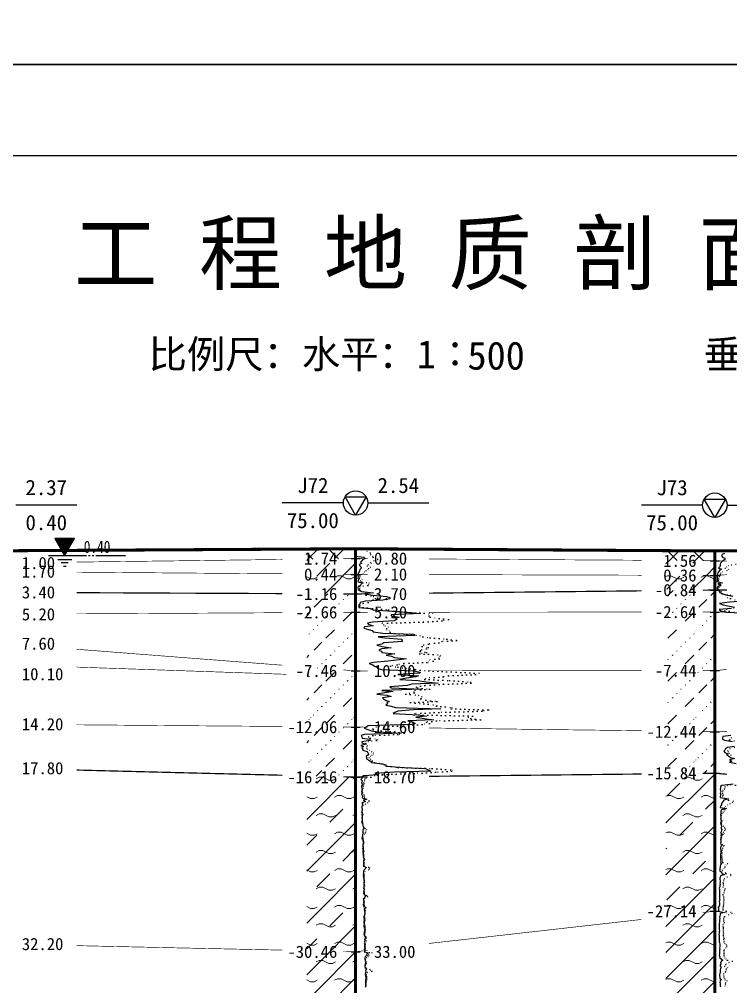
# Model space of a CAD drawing. Extents: x -37 to 3540, y -1485 to 297.
# Drawn here: x 2354.6 to 2471, y -448 to -289.6 of the extents above; entities that cross this region are included whole.
import ezdxf
from ezdxf.enums import TextEntityAlignment as Align

# ---------------------------------------------------------------- set-up
doc = ezdxf.new("R2010")
doc.units = 0
doc.linetypes.add('DOT', pattern=[6.35, 0, -6.35])
doc.layers.get('0').update_dxf_attribs({"linetype": 'CONTINUOUS'})
for name, color, linetype in [('CURVE', 200, 'CONTINUOUS'), ('FRAME', 7, 'CONTINUOUS'), ('HOLE', 41, 'CONTINUOUS'), ('STRATUM', 241, 'CONTINUOUS')]:
    doc.layers.add(name, color=color, linetype=linetype)
doc.layers.add('HATCH', color=7, linetype='CONTINUOUS', lineweight=13)
doc.styles.add('ST', font='')
doc.styles.get('ST').set_extended_font_data('SimSun')
pattern_1 = [(45, (2236.7483, -594), (-2.12132, 2.12132), [10, 0]), (135, (2236.7483, -594), (-2.12132, -2.12132), [10, 0])]
pattern_2 = [(45, (2236.7483, -594), (-4.24264, 4.24264), [10, 0]), (45, (2237.8093, -597.182), (-2.12132, 6.36396), [3, -3])]
pattern_3 = [(45, (2236.7483, -594), (-4.24264, 4.24264), [10, 0]), (45, (2237.8093, -597.182), (-2.12132, 6.36396), [3, -3]), (26.565, (2237.8225, -594.2536), (5.999823, 5.999812), [0.567, -12.849]), (0, (2237.2555, -594.2536), (0, 6), [0.567, -5.433]), (26.565, (2235.167, -594), (5.999823, 5.999812), [0.567, -12.849]), (0, (2235.674, -593.7464), (0, 6), [0.567, -5.433]), (153.435, (2237.2555, -594.2536), (-5.999818, -5e-06), [1.134, -12.2826]), (26.565, (2240.8225, -591.2536), (5.999823, 5.999812), [0.567, -12.849]), (0, (2240.2555, -591.2536), (0, 6), [0.567, -5.433]), (26.565, (2238.167, -591), (5.999823, 5.999812), [0.567, -12.849]), (0, (2238.674, -590.7464), (0, 6), [0.567, -5.433]), (153.435, (2240.2555, -591.2536), (-5.999818, -5e-06), [1.134, -12.2826])]
pattern_4 = [(45, (2236.7483, -594), (-7e-07, 6.99998), [1.97196, -7.92754]), (45, (2239.561, -591.171), (-7e-07, 6.99998), [1.99367, -7.90583]), (45, (2241.816, -588.918), (-7e-07, 6.99998), [1.81361, -8.08588]), (26.565, (2236.7483, -590.5), (7, 7), [0.0965, -15.55598]), (36.8699, (2237.4483, -589.8), (7, 7), [0.19775, -34.80225]), (315, (2240.2483, -587.024), (6.99998, 1e-06), [0.03305, -9.86644]), (26.565, (2240.2483, -594), (7, 7), [0.14475, -15.50773]), (26.565, (2240.9483, -593.3), (7, 7), [0.10528, -15.5472]), (90, (2241.298, -592.95), (-7, -5e-07), [0.02877, -6.97123]), (26.565, (2241.6483, -592.6), (7, 7), [0.091, -31.21394]), (36.8699, (2242.3483, -591.9), (7, 7), [0.11069, -34.88931]), (45, (2243.0483, -591.2), (-2e-07, 6.99998), [0.10911, -9.79038]), (315, (2243.6625, -590.452), (6.99998, 1e-06), [0.03305, -9.86644]), (36.8699, (2238.1483, -589.1), (7, 7), [0.10224, -34.89776]), (53.1301, (2238.8483, -588.4), (14, 21), [0.13438, -34.86562]), (53.1301, (2239.5483, -587.7), (14, 21), [0.12625, -34.87375])]
pattern_5 = [(45, (2236.7483, -594), (-2.12132, 2.12132), [10, 0]), (26.565, (2237.8225, -594.2536), (5.999823, 5.999812), [0.567, -12.849]), (0, (2237.2555, -594.2536), (0, 6), [0.567, -5.433]), (26.565, (2235.167, -594), (5.999823, 5.999812), [0.567, -12.849]), (0, (2235.674, -593.7464), (0, 6), [0.567, -5.433]), (153.435, (2237.2555, -594.2536), (-5.999818, -5e-06), [1.134, -12.2826]), (26.565, (2240.8225, -591.2536), (5.999823, 5.999812), [0.567, -12.849]), (0, (2240.2555, -591.2536), (0, 6), [0.567, -5.433]), (26.565, (2238.167, -591), (5.999823, 5.999812), [0.567, -12.849]), (0, (2238.674, -590.7464), (0, 6), [0.567, -5.433]), (153.435, (2240.2555, -591.2536), (-5.999818, -5e-06), [1.134, -12.2826])]

# ---------------------------------------------------------------- blocks, each defined once
blk = doc.blocks.new('图头_剖面图A3')
at = {"style": 'ST'}
for s, height, p in [('工 程 地 质 剖 面 图', 10, (-15.09, 10.79)), ('比例尺：水平：1∶            垂直：1∶', 4.6, (-11.5, -5.76))]:
    blk.add_text(s, height=height, dxfattribs=at).set_placement(p, align=Align.MIDDLE_CENTER)
for tag, height, p in [('01_剖面号', 10, (64.41, 11.39)), ('02_横向比例', 4.6, (-18.82, -5.99)), ('03＿纵向比例', 4.6, (50.43, -5.28))]:
    blk.add_attdef(tag, text='', height=height, dxfattribs=at).set_placement(p, align=Align.MIDDLE_LEFT)
blk = doc.blocks.new('H_cpt_hole')
for p, q in [((-1.73, 1), (1.73, 1)), ((0, -2), (-1.73, 1)), ((1.73, 1), (0, -2))]:
    blk.add_line(p, q)
blk.add_circle((0, 0), 2)
blk = doc.blocks.new('Gwl')
blk.add_lwpolyline([(0, 0, 0, 3.22, 0), (0, 2.79, 3.22, 3.22, 0)], format="xyseb")
blk.add_lwpolyline([(0, 0), (1.61, 2.79), (-1.61, 2.79)], close=True)
for points in [[(-2.63, 0), (3.61, 0)], [(3.93, 0), (4.21, 0)], [(4.53, 0), (4.8, 0)], [(5.09, 0), (9.99, 0)], [(-1.09, -0.61), (1.16, -0.61)], [(-0.54, -1.14), (0.61, -1.14)], [(-0.19, -1.74), (0.26, -1.74)]]:
    blk.add_lwpolyline(points)
at = {"style": 'ST', "width": 0.8}
blk.add_attdef('*GWL', (3.14, 0.45), '', height=2, dxfattribs=at)

msp = doc.modelspace()

# ---------------------------------------------------------------- hatches: boundary and pattern name
at = {"layer": 'HATCH'}
h = msp.add_hatch(dxfattribs=at)
h.set_pattern_fill('STT', color=50, style=0)
h.set_pattern_definition(pattern_1)
h.paths.add_polyline_path([(2409.61, -376.33), (2401.61, -376.37), (2401.61, -378.03), (2409.61, -377.93)])
h.paths.add_polyline_path([(2400.4, -379.41), (2407.1, -379.41), (2407.1, -376.5), (2400.4, -376.5)], flags=9)
h = msp.add_hatch(dxfattribs=at)
h.set_pattern_fill('FZNT', color=32, style=0)
h.set_pattern_definition(pattern_2)
h.paths.add_polyline_path([(2409.61, -377.93), (2401.61, -378.03), (2401.61, -380.46), (2409.61, -380.53)])
h.paths.add_polyline_path([(2400.4, -382.02), (2407.1, -382.02), (2407.1, -379.08), (2400.4, -379.08)], flags=9)
h.paths.add_polyline_path([(2400.4, -379.41), (2407.1, -379.41), (2407.1, -376.5), (2400.4, -376.5)], flags=9)
h = msp.add_hatch(dxfattribs=at)
h.set_pattern_fill('STT', color=50, style=0)
h.set_pattern_definition(pattern_1)
h.paths.add_polyline_path([(2468.42, -376.69), (2460.42, -376.64), (2460.42, -378.24), (2468.42, -378.29)])
h.paths.add_polyline_path([(2459.21, -379.78), (2465.91, -379.78), (2465.91, -376.84), (2459.21, -376.84)], flags=9)
h = msp.add_hatch(dxfattribs=at)
h.set_pattern_fill('FZNT', color=32, style=0)
h.set_pattern_definition(pattern_2)
h.paths.add_polyline_path([(2468.42, -378.29), (2460.42, -378.24), (2460.42, -380.67), (2468.42, -380.69)])
h.paths.add_polyline_path([(2459.21, -382.18), (2465.91, -382.18), (2465.91, -379.24), (2459.21, -379.24)], flags=9)
h.paths.add_polyline_path([(2459.21, -379.78), (2465.91, -379.78), (2465.91, -376.84), (2459.21, -376.84)], flags=9)
h = msp.add_hatch(dxfattribs=at)
h.set_pattern_fill('YNFNT', color=251, style=0)
h.set_pattern_definition(pattern_3)
h.paths.add_polyline_path([(2409.61, -380.53), (2401.61, -380.46), (2401.61, -383.69), (2409.61, -383.73)])
h.paths.add_polyline_path([(2398.97, -385.22), (2407.1, -385.22), (2407.1, -382.28), (2398.97, -382.28)], flags=9)
h.paths.add_polyline_path([(2400.4, -382.02), (2407.1, -382.02), (2407.1, -379.08), (2400.4, -379.08)], flags=9)
h = msp.add_hatch(dxfattribs=at)
h.set_pattern_fill('YNFNT', color=251, style=0)
h.set_pattern_definition(pattern_3)
h.paths.add_polyline_path([(2468.42, -380.69), (2460.42, -380.67), (2460.42, -383.18), (2468.42, -383.09)])
h.paths.add_polyline_path([(2457.78, -384.58), (2465.91, -384.58), (2465.91, -381.64), (2457.78, -381.64)], flags=9)
h.paths.add_polyline_path([(2459.21, -382.18), (2465.91, -382.18), (2465.91, -379.24), (2459.21, -379.24)], flags=9)
h = msp.add_hatch(dxfattribs=at)
h.set_pattern_fill('SZFT', color=52, style=0)
h.set_pattern_definition(pattern_4)
h.paths.add_polyline_path([(2468.42, -383.09), (2460.42, -383.18), (2460.42, -386.69), (2468.42, -386.69)])
h.paths.add_polyline_path([(2457.78, -388.18), (2465.91, -388.18), (2465.91, -385.24), (2457.78, -385.24)], flags=9)
h.paths.add_polyline_path([(2457.78, -384.58), (2465.91, -384.58), (2465.91, -381.64), (2457.78, -381.64)], flags=9)
h = msp.add_hatch(dxfattribs=at)
h.set_pattern_fill('SZFT', color=52, style=0)
h.set_pattern_definition(pattern_4)
h.paths.add_polyline_path([(2409.61, -383.73), (2401.61, -383.69), (2401.61, -386.77), (2409.61, -386.73)])
h.paths.add_polyline_path([(2398.97, -388.22), (2407.1, -388.22), (2407.1, -385.28), (2398.97, -385.28)], flags=9)
h.paths.add_polyline_path([(2398.97, -385.22), (2407.1, -385.22), (2407.1, -382.28), (2398.97, -382.28)], flags=9)
h = msp.add_hatch(dxfattribs=at)
h.set_pattern_fill('SZFT', color=52, style=0)
h.set_pattern_definition(pattern_4)
h.paths.add_polyline_path([(2409.61, -386.73), (2401.61, -386.77), (2401.61, -395.71), (2409.61, -396.33)])
h.paths.add_polyline_path([(2398.97, -397.82), (2407.1, -397.82), (2407.1, -394.88), (2398.97, -394.88)], flags=9)
h.paths.add_polyline_path([(2398.97, -388.22), (2407.1, -388.22), (2407.1, -385.28), (2398.97, -385.28)], flags=9)
h = msp.add_hatch(dxfattribs=at)
h.set_pattern_fill('SZFT', color=52, style=0)
h.set_pattern_definition(pattern_4)
h.paths.add_polyline_path([(2468.42, -386.69), (2460.42, -386.69), (2460.42, -396.29), (2468.42, -396.29)])
h.paths.add_polyline_path([(2457.78, -397.77), (2465.9, -397.77), (2465.9, -394.87), (2457.78, -394.87)], flags=9)
h.paths.add_polyline_path([(2457.78, -388.18), (2465.91, -388.18), (2465.91, -385.24), (2457.78, -385.24)], flags=9)
h = msp.add_hatch(dxfattribs=at)
h.set_pattern_fill('SZFT', color=52, style=0)
h.set_pattern_definition(pattern_4)
h.paths.add_polyline_path([(2409.61, -396.33), (2401.61, -395.71), (2401.61, -405.46), (2409.61, -405.53)])
h.paths.add_polyline_path([(2397.54, -407.02), (2407.1, -407.02), (2407.1, -404.08), (2397.54, -404.08)], flags=9)
h.paths.add_polyline_path([(2398.97, -397.82), (2407.1, -397.82), (2407.1, -394.88), (2398.97, -394.88)], flags=9)
h = msp.add_hatch(dxfattribs=at)
h.set_pattern_fill('SZFT', color=52, style=0)
h.set_pattern_definition(pattern_4)
h.paths.add_polyline_path([(2468.42, -396.29), (2460.42, -396.29), (2460.42, -406.18), (2468.42, -406.29)])
h.paths.add_polyline_path([(2456.35, -407.77), (2465.9, -407.77), (2465.9, -404.86), (2456.35, -404.86)], flags=9)
h.paths.add_polyline_path([(2457.78, -397.77), (2465.9, -397.77), (2465.9, -394.87), (2457.78, -394.87)], flags=9)
h = msp.add_hatch(dxfattribs=at)
h.set_pattern_fill('SZFT', color=52, style=0)
h.set_pattern_definition(pattern_4)
h.paths.add_polyline_path([(2409.61, -405.53), (2401.61, -405.46), (2401.61, -413.52), (2409.61, -413.73)])
h.paths.add_polyline_path([(2397.54, -415.22), (2407.1, -415.22), (2407.1, -412.28), (2397.54, -412.28)], flags=9)
h.paths.add_polyline_path([(2397.54, -407.02), (2407.1, -407.02), (2407.1, -404.08), (2397.54, -404.08)], flags=9)
h = msp.add_hatch(dxfattribs=at)
h.set_pattern_fill('SZFT', color=52, style=0)
h.set_pattern_definition(pattern_4)
h.paths.add_polyline_path([(2468.42, -406.29), (2460.42, -406.18), (2460.42, -413.18), (2468.42, -413.09)])
h.paths.add_polyline_path([(2456.35, -414.58), (2465.91, -414.58), (2465.91, -411.64), (2456.35, -411.64)], flags=9)
h.paths.add_polyline_path([(2456.35, -407.77), (2465.9, -407.77), (2465.9, -404.86), (2456.35, -404.86)], flags=9)
h = msp.add_hatch(dxfattribs=at)
h.set_pattern_fill('YNFNT', color=251, style=0)
h.set_pattern_definition(pattern_3)
h.paths.add_polyline_path([(2468.42, -413.09), (2460.42, -413.18), (2460.42, -436.59), (2468.42, -435.69)])
h.paths.add_polyline_path([(2456.35, -437.17), (2465.9, -437.17), (2465.9, -434.26), (2456.35, -434.26)], flags=9)
h.paths.add_polyline_path([(2456.35, -414.58), (2465.91, -414.58), (2465.91, -411.64), (2456.35, -411.64)], flags=9)
h = msp.add_hatch(dxfattribs=at)
h.set_pattern_fill('YNFNT', color=251, style=0)
h.set_pattern_definition(pattern_3)
h.paths.add_polyline_path([(2409.61, -413.73), (2401.61, -413.52), (2401.61, -442.15), (2409.61, -442.33)])
h.paths.add_polyline_path([(2397.54, -443.82), (2407.1, -443.82), (2407.1, -440.88), (2397.54, -440.88)], flags=9)
h.paths.add_polyline_path([(2397.54, -415.22), (2407.1, -415.22), (2407.1, -412.28), (2397.54, -412.28)], flags=9)
h = msp.add_hatch(dxfattribs=at)
h.set_pattern_fill('YNNT', color=251, style=0)
h.set_pattern_definition(pattern_5)
h.paths.add_polyline_path([(2468.42, -435.69), (2460.42, -436.59), (2460.42, -457.18), (2468.42, -457.29)])
h.paths.add_polyline_path([(2456.35, -458.78), (2465.91, -458.78), (2465.91, -455.84), (2456.35, -455.84)], flags=9)
h.paths.add_polyline_path([(2456.35, -437.17), (2465.9, -437.17), (2465.9, -434.26), (2456.35, -434.26)], flags=9)
h = msp.add_hatch(dxfattribs=at)
h.set_pattern_fill('YNNT', color=251, style=0)
h.set_pattern_definition(pattern_5)
h.paths.add_polyline_path([(2409.61, -442.33), (2401.61, -442.15), (2401.61, -456.24), (2409.61, -456.53)])
h.paths.add_polyline_path([(2397.54, -458.02), (2407.1, -458.02), (2407.1, -455.08), (2397.54, -455.08)], flags=9)
h.paths.add_polyline_path([(2397.54, -443.82), (2407.1, -443.82), (2407.1, -440.88), (2397.54, -440.88)], flags=9)

# ---------------------------------------------------------------- linework, layer by layer
at = {"layer": 'CURVE', "color": 30, "linetype": 'Continuous'}
for points in [[(2409.61, -376.73), (2409.65, -376.93), (2409.69, -377.13), (2409.61, -377.33), (2409.61, -377.53), (2410.94, -377.73), (2411.18, -377.93), (2410.73, -378.13), (2410.64, -378.33), (2410.4, -378.53), (2410.64, -378.73), (2410.22, -378.93), (2410.29, -379.13), (2410.53, -379.33), (2410.51, -379.53), (2410.31, -379.73), (2410.25, -379.93), (2410.17, -380.13), (2410.04, -380.33), (2410.05, -380.53), (2409.98, -380.73), (2410.01, -380.93), (2409.96, -381.13), (2410.13, -381.33), (2410.03, -381.53), (2409.98, -381.73), (2410.85, -381.93), (2410.46, -382.13), (2410.44, -382.33), (2410.03, -382.53), (2409.97, -382.73), (2410.03, -382.93), (2410.16, -383.13), (2410.58, -383.33), (2412.55, -383.53), (2411.14, -383.73), (2412.43, -383.93), (2414.67, -384.13), (2415.19, -384.33), (2415.22, -384.53), (2414.09, -384.73), (2411.21, -384.93), (2410.38, -385.13), (2410.28, -385.33), (2410.13, -385.53), (2410.13, -385.73), (2410.16, -385.93), (2412.02, -386.13), (2412.48, -386.33), (2415.64, -386.53), (2417.81, -386.73), (2420.31, -386.93), (2415.45, -387.13), (2415.44, -387.33), (2416.75, -387.53), (2416.12, -387.73), (2416.34, -387.93), (2415.89, -388.13), (2412.37, -388.33), (2411.58, -388.53), (2411.81, -388.73), (2412.48, -388.93), (2411.09, -389.13), (2410.97, -389.33), (2411.74, -389.53), (2412.33, -389.73), (2412.5, -389.93), (2414.05, -390.13), (2419.16, -390.33), (2419.33, -390.53), (2413.33, -390.73), (2414.4, -390.93), (2417.18, -391.13), (2417.16, -391.33), (2417.3, -391.53), (2414.25, -391.73), (2413.9, -391.93), (2413.1, -392.13), (2413.96, -392.33), (2415.45, -392.53), (2413.84, -392.73), (2413.4, -392.93), (2413.88, -393.13), (2413.9, -393.33), (2416.05, -393.53), (2414.64, -393.73), (2415.47, -393.93), (2415.97, -394.13), (2417.92, -394.33), (2416.76, -394.53), (2414.87, -394.73), (2412.53, -394.93), (2411.83, -395.13), (2412.43, -395.33), (2412.71, -395.53), (2413.07, -395.73), (2413.26, -395.93), (2413.9, -396.13), (2419.15, -396.33), (2420.18, -396.53), (2420.1, -396.73), (2416.54, -396.93), (2419.92, -397.13), (2419.44, -397.33), (2417.96, -397.53), (2416.86, -397.73), (2419.81, -397.93), (2421.19, -398.13), (2423.11, -398.33), (2418.83, -398.53), (2418.07, -398.73), (2415.22, -398.93), (2415.48, -399.13), (2420.46, -399.33), (2413.91, -399.53), (2415.74, -399.73), (2414.32, -399.93), (2413.1, -400.13), (2414.71, -400.33), (2415.41, -400.53), (2414.03, -400.73), (2414.16, -400.93), (2414.51, -401.13), (2415.08, -401.33), (2414.74, -401.53), (2414.81, -401.73), (2414.54, -401.93), (2415.41, -402.13), (2416.15, -402.33), (2423.57, -402.53), (2419.09, -402.73), (2416.54, -402.93), (2416.03, -403.13), (2415.74, -403.33), (2419.89, -403.53), (2421.21, -403.73), (2419.48, -403.93), (2420.82, -404.13), (2422.43, -404.33), (2418.14, -404.53), (2419.03, -404.73), (2419.35, -404.93), (2418.8, -405.13), (2411.69, -405.33), (2411.36, -405.53), (2411.02, -405.73), (2411.6, -405.93), (2412.2, -406.13), (2413.23, -406.33), (2417.06, -406.53), (2411.07, -406.73), (2410.51, -406.93), (2410.61, -407.13), (2410.7, -407.33), (2411.94, -407.53), (2412.01, -407.73), (2410.61, -407.93), (2410.63, -408.13), (2411.34, -408.33), (2410.47, -408.53), (2410.9, -408.73), (2410.62, -408.93), (2410.85, -409.13), (2410.75, -409.33), (2411.5, -409.53), (2411.59, -409.73), (2411.78, -409.93), (2411.61, -410.13), (2411.34, -410.33), (2411.39, -410.53), (2411.37, -410.73), (2411.8, -410.93), (2412.03, -411.13), (2412.22, -411.33), (2413.94, -411.53), (2414.58, -411.73), (2414.57, -411.93), (2417.61, -412.13), (2421.03, -412.33), (2421.49, -412.53), (2421.95, -412.73), (2415.98, -412.93), (2412.78, -413.13), (2413.29, -413.33), (2410.9, -413.53), (2410.61, -413.73), (2410.64, -413.93), (2410.49, -414.13), (2410.67, -414.33), (2410.62, -414.53), (2410.57, -414.73), (2410.73, -414.93), (2410.59, -415.13), (2410.59, -415.33), (2410.62, -415.53), (2410.7, -415.73), (2410.61, -415.93), (2410.58, -416.13), (2410.74, -416.33), (2410.6, -416.53), (2410.68, -416.73), (2410.72, -416.93), (2410.66, -417.13), (2411.47, -417.33), (2410.83, -417.53), (2411.23, -417.73), (2410.62, -417.93), (2410.77, -418.13), (2410.66, -418.33), (2410.64, -418.53), (2410.61, -418.73), (2410.7, -418.93), (2410.67, -419.13), (2410.63, -419.33), (2410.67, -419.53), (2410.76, -419.73), (2410.77, -419.93), (2410.67, -420.13), (2410.64, -420.33), (2410.66, -420.53), (2410.71, -420.73), (2410.71, -420.93), (2410.72, -421.13), (2410.74, -421.33), (2410.82, -421.53), (2410.77, -421.73), (2410.88, -421.93), (2411.09, -422.13), (2410.8, -422.33), (2410.79, -422.53), (2410.78, -422.73), (2410.86, -422.93), (2410.74, -423.13), (2410.75, -423.33), (2410.76, -423.53), (2410.81, -423.73), (2410.82, -423.93), (2410.87, -424.13), (2410.89, -424.33), (2410.88, -424.53), (2410.86, -424.73), (2410.77, -424.93), (2410.85, -425.13), (2410.84, -425.33), (2410.86, -425.53), (2410.86, -425.73), (2410.96, -425.93), (2410.87, -426.13), (2410.9, -426.33), (2410.91, -426.53), (2410.9, -426.73), (2410.93, -426.93), (2411.08, -427.13), (2410.9, -427.33), (2410.93, -427.53), (2410.94, -427.73), (2410.94, -427.93), (2410.98, -428.13), (2410.96, -428.33), (2411.39, -428.53), (2411.17, -428.73), (2411.02, -428.93), (2410.93, -429.13), (2410.93, -429.33), (2410.91, -429.53), (2410.99, -429.73), (2410.94, -429.93), (2410.95, -430.13), (2410.98, -430.33), (2410.96, -430.53), (2411.04, -430.73), (2410.98, -430.93), (2410.98, -431.13), (2411.03, -431.33), (2410.98, -431.53), (2410.95, -431.73), (2410.96, -431.93), (2411.09, -432.13), (2410.98, -432.33), (2411, -432.53), (2410.99, -432.73), (2411.03, -432.93), (2411.39, -433.13), (2411.14, -433.33), (2411.05, -433.53), (2410.86, -433.73), (2410.94, -433.93), (2411.03, -434.13), (2410.97, -434.33), (2410.96, -434.53), (2411.01, -434.73), (2411.07, -434.93), (2411.34, -435.13), (2410.98, -435.33), (2411.09, -435.53), (2411.09, -435.73), (2411.15, -435.93), (2411.11, -436.13), (2411.07, -436.33), (2411.04, -436.53), (2411.09, -436.73), (2411.09, -436.93), (2411.13, -437.13), (2411.09, -437.33), (2411.03, -437.53), (2411.04, -437.73), (2411.05, -437.93), (2411.12, -438.13), (2411.12, -438.33), (2411.11, -438.53), (2411.18, -438.73), (2411.13, -438.93), (2411.13, -439.13), (2411.07, -439.33), (2411.08, -439.53), (2411.07, -439.73), (2411.37, -439.93), (2411.16, -440.13), (2411.09, -440.33), (2411.15, -440.53), (2411.05, -440.73), (2411.13, -440.93), (2411.17, -441.13), (2411.14, -441.33), (2411.12, -441.53), (2411.16, -441.73), (2411.15, -441.93), (2411.14, -442.13), (2411.09, -442.33), (2411.72, -442.53), (2411.41, -442.73), (2411.53, -442.93), (2411.17, -443.13), (2411.13, -443.33), (2411.14, -443.53), (2411.19, -443.73), (2411.27, -443.93), (2411.26, -444.13), (2411.33, -444.33), (2411.15, -444.53), (2411.15, -444.73), (2411.18, -444.93), (2411.44, -445.13), (2411.23, -445.33), (2411.27, -445.53), (2411.21, -445.73), (2411.16, -445.93), (2411.2, -446.13), (2411.25, -446.33), (2411.28, -446.53), (2411.31, -446.73), (2411.25, -446.93), (2411.25, -447.13), (2411.24, -447.33), (2411.25, -447.53), (2411.25, -447.73), (2411.23, -447.93), (2411.19, -448.13)], [(2469.98, -377.09), (2469.63, -377.29), (2469.54, -377.49), (2469.66, -377.69), (2470.07, -377.89), (2470.08, -378.09), (2469.73, -378.29), (2469.56, -378.49), (2469.37, -378.69), (2469.3, -378.89), (2469.29, -379.09), (2469.24, -379.29), (2469.02, -379.49), (2469.49, -379.69), (2469.2, -379.89), (2469.05, -380.09), (2468.89, -380.29), (2468.87, -380.49), (2468.86, -380.69), (2468.81, -380.89), (2468.79, -381.09), (2468.83, -381.29), (2468.8, -381.49), (2468.77, -381.69), (2469.67, -381.89), (2468.94, -382.09), (2469.41, -382.29), (2468.91, -382.49), (2468.79, -382.69), (2468.8, -382.89), (2469.18, -383.09), (2469.09, -383.29), (2469.24, -383.49), (2469.71, -383.69), (2470.2, -383.89), (2471.35, -384.09)], [(2473.11, -384.89), (2470.81, -385.09), (2469.17, -385.29), (2469.81, -385.49), (2470.55, -385.69), (2471.65, -385.89)], [(2471.14, -386.09), (2469.11, -386.29), (2469.42, -386.49), (2470.23, -386.69), (2474.23, -386.89)], [(2471.03, -406.89), (2469.72, -407.09), (2469.67, -407.29), (2469.66, -407.49), (2470.03, -407.69), (2471.34, -407.89)], [(2471.66, -408.69), (2470.51, -408.89), (2470.18, -409.09), (2470.06, -409.29), (2469.88, -409.49), (2470.04, -409.69), (2470.55, -409.89), (2470.33, -410.09), (2470.73, -410.29), (2471.01, -410.49), (2471.67, -410.69), (2470.84, -410.89), (2471.2, -411.09), (2470.83, -411.29), (2471.92, -411.49)], [(2471.41, -414.89), (2469.58, -415.09), (2469.37, -415.29), (2469.34, -415.49), (2469.31, -415.69), (2469.34, -415.89), (2469.42, -416.09), (2469.31, -416.29), (2469.37, -416.49), (2469.35, -416.69), (2469.31, -416.89), (2469.32, -417.09), (2470.65, -417.29), (2469.92, -417.49), (2469.78, -417.69), (2469.61, -417.89), (2469.47, -418.09), (2469.58, -418.29), (2469.35, -418.49), (2469.32, -418.69), (2470.31, -418.89), (2469.54, -419.09), (2469.41, -419.29), (2469.38, -419.49), (2469.41, -419.69), (2469.34, -419.89), (2469.42, -420.09), (2469.41, -420.29), (2469.38, -420.49), (2469.34, -420.69), (2469.49, -420.89), (2469.42, -421.09), (2469.37, -421.29), (2469.4, -421.49), (2469.52, -421.69), (2469.5, -421.89), (2469.38, -422.09), (2469.57, -422.29), (2469.52, -422.49), (2469.44, -422.69), (2469.37, -422.89), (2469.66, -423.09), (2469.4, -423.29), (2469.44, -423.49), (2469.4, -423.69), (2469.34, -423.89), (2469.42, -424.09), (2469.4, -424.29), (2469.37, -424.49), (2469.38, -424.69), (2469.62, -424.89), (2469.41, -425.09), (2469.36, -425.29), (2469.35, -425.49), (2469.38, -425.69), (2469.39, -425.89), (2469.44, -426.09), (2469.35, -426.29), (2469.34, -426.49), (2469.35, -426.69), (2469.37, -426.89), (2469.34, -427.09), (2469.37, -427.29), (2469.41, -427.49), (2469.34, -427.69), (2469.57, -427.89), (2469.34, -428.09), (2469.3, -428.29), (2469.27, -428.49), (2469.25, -428.69), (2469.25, -428.89), (2469.23, -429.09), (2469.5, -429.29), (2469.57, -429.49), (2469.98, -429.69), (2469.34, -429.89), (2469.28, -430.09), (2469.26, -430.29), (2469.26, -430.49), (2469.27, -430.69), (2469.31, -430.89), (2469.23, -431.09), (2469.28, -431.29), (2469.25, -431.49), (2469.23, -431.69), (2469.11, -431.89), (2469.2, -432.09), (2469.2, -432.29), (2469.18, -432.49), (2469.18, -432.69), (2469.18, -432.89), (2469.18, -433.09), (2469.17, -433.29), (2469.19, -433.49), (2469.2, -433.69), (2469.22, -433.89), (2469.14, -434.09), (2469.16, -434.29), (2469.16, -434.49), (2469.17, -434.69), (2469.15, -434.89), (2468.99, -435.09), (2469.05, -435.29), (2469.04, -435.49), (2469.04, -435.69), (2469.95, -435.89), (2469.3, -436.09), (2469.29, -436.29), (2469.25, -436.49), (2469.21, -436.69), (2469.26, -436.89), (2469.17, -437.09), (2469.16, -437.29), (2469.18, -437.49), (2469.15, -437.69), (2469.15, -437.89), (2469.11, -438.09), (2469.13, -438.29), (2469.15, -438.49), (2469.13, -438.69), (2469.18, -438.89), (2469.11, -439.09), (2469.11, -439.29), (2469.09, -439.49), (2469.13, -439.69), (2469.14, -439.89), (2469.12, -440.09), (2469.13, -440.29), (2469.14, -440.49), (2469.14, -440.69), (2469.18, -440.89), (2469.26, -441.09), (2469.25, -441.29), (2469.23, -441.49), (2469.21, -441.69), (2469.22, -441.89), (2469.17, -442.09), (2469.18, -442.29), (2469.17, -442.49), (2469.21, -442.69), (2469.15, -442.89), (2469.22, -443.09), (2469.18, -443.29), (2469.44, -443.49), (2469.72, -443.69), (2469.5, -443.89), (2469.36, -444.09), (2469.39, -444.29), (2469.3, -444.49), (2469.31, -444.69), (2469.54, -444.89), (2469.37, -445.09), (2469.28, -445.29), (2469.28, -445.49), (2469.28, -445.69), (2469.26, -445.89), (2469.21, -446.09), (2469.19, -446.29), (2469.23, -446.49), (2469.26, -446.69), (2469.49, -446.89), (2469.29, -447.09), (2469.26, -447.29), (2469.27, -447.49), (2469.28, -447.69), (2469.29, -447.89), (2469.34, -448.09)]]:
    msp.add_lwpolyline(points, dxfattribs=at)
at = {"layer": 'CURVE', "color": 100, "linetype": 'DOT', "ltscale": 0.1}
for points in [[(2411.43, -376.73), (2411.98, -376.93), (2412.02, -377.13), (2412.03, -377.33), (2412.4, -377.53), (2412.49, -377.73), (2413.21, -377.93), (2413.25, -378.13), (2412.66, -378.33), (2411.97, -378.53), (2412.22, -378.73), (2411.71, -378.93), (2411.47, -379.13), (2412.05, -379.33), (2411.75, -379.53), (2411.68, -379.73), (2411.32, -379.93), (2411.08, -380.13), (2410.86, -380.33), (2410.52, -380.53), (2410.3, -380.73), (2410.29, -380.93), (2410.2, -381.13), (2410.7, -381.33), (2410.32, -381.53), (2410.6, -381.73), (2411.82, -381.93), (2411.71, -382.13), (2411.62, -382.33), (2410.31, -382.53), (2410.24, -382.73), (2410.26, -382.93), (2410.38, -383.13), (2410.8, -383.33), (2411.18, -383.53), (2411.51, -383.73), (2411.35, -383.93), (2412.51, -384.13), (2413.19, -384.33), (2413.24, -384.53), (2412.37, -384.73), (2412.17, -384.93), (2411.68, -385.13), (2410.76, -385.33), (2410.3, -385.53), (2410.28, -385.73), (2410.84, -385.93), (2412.36, -386.13), (2415.02, -386.33), (2416.03, -386.53), (2417.92, -386.73), (2422.27, -386.93), (2421.65, -387.13), (2421.56, -387.33), (2421.83, -387.53), (2423.28, -387.73), (2424.82, -387.93), (2423.71, -388.13), (2420.69, -388.33), (2413.89, -388.53), (2414.13, -388.73), (2414.42, -388.93), (2415.01, -389.13), (2414.66, -389.33), (2414.68, -389.53), (2415.13, -389.73), (2415.22, -389.93), (2415.29, -390.13), (2418, -390.33), (2420.08, -390.53), (2420.62, -390.73), (2421.8, -390.93), (2424.55, -391.13), (2426.14, -391.33), (2423.74, -391.53), (2423.24, -391.73), (2421.56, -391.93), (2420.75, -392.13), (2420.5, -392.33), (2421.6, -392.53), (2421.22, -392.73), (2420.26, -392.93), (2420.19, -393.13), (2421.21, -393.33), (2420.1, -393.53), (2423.57, -393.73), (2423.39, -393.93), (2423.21, -394.13), (2423.3, -394.33), (2421.69, -394.53), (2422.29, -394.73), (2421.29, -394.93), (2417.52, -395.13), (2416.39, -395.33), (2415.35, -395.53), (2416.5, -395.73), (2417.81, -395.93), (2419.44, -396.13), (2421.58, -396.33), (2426.09, -396.53), (2429.85, -396.73), (2429.26, -396.93), (2424.84, -397.13), (2423.96, -397.33), (2421.04, -397.53), (2420.94, -397.73), (2424.99, -397.93), (2428.41, -398.13), (2428.47, -398.33), (2424.01, -398.53), (2420.95, -398.73), (2419.49, -398.93), (2419.76, -399.13), (2421.69, -399.33), (2419.24, -399.53), (2419.09, -399.73), (2419.2, -399.93), (2417.83, -400.13), (2419.86, -400.33), (2420.46, -400.53), (2420.36, -400.73), (2420.27, -400.93), (2421.12, -401.13), (2422.9, -401.33), (2418.61, -401.53), (2420.78, -401.73), (2422.97, -401.93), (2422.83, -402.13), (2425.4, -402.33), (2425.29, -402.53), (2431.36, -402.73), (2430.26, -402.93), (2423.22, -403.13), (2419.29, -403.33), (2419.21, -403.53), (2428.77, -403.73), (2428.01, -403.93), (2428.47, -404.13), (2430.06, -404.33), (2422.83, -404.53), (2421.1, -404.73), (2421.69, -404.93), (2420.49, -405.13), (2417.19, -405.33), (2413.01, -405.53), (2412.38, -405.73), (2412.47, -405.93), (2413.81, -406.13), (2416.01, -406.33), (2417.57, -406.53), (2416.53, -406.73), (2412.43, -406.93), (2411.69, -407.13), (2412.02, -407.33), (2413.1, -407.53), (2413.06, -407.73), (2411.75, -407.93), (2411.23, -408.13), (2411.34, -408.33), (2411.56, -408.53), (2411.38, -408.73), (2411.38, -408.93), (2411.48, -409.13), (2411.82, -409.33), (2412.17, -409.53), (2412.5, -409.73), (2412.54, -409.93), (2412.3, -410.13), (2412.13, -410.33), (2411.73, -410.53), (2412.01, -410.73), (2412.3, -410.93), (2412.3, -411.13), (2412.72, -411.33), (2413.79, -411.53), (2414.27, -411.73), (2414.73, -411.93), (2416.56, -412.13), (2422.15, -412.33), (2425.43, -412.53), (2425.31, -412.73), (2422.71, -412.93), (2419.2, -413.13), (2413.94, -413.33), (2412.77, -413.53), (2412.11, -413.73), (2411.16, -413.93), (2411.07, -414.13), (2411.05, -414.33), (2410.93, -414.53), (2410.96, -414.73), (2410.93, -414.93), (2410.88, -415.13), (2410.84, -415.33), (2410.77, -415.53), (2410.71, -415.73), (2410.68, -415.93), (2410.71, -416.13), (2410.73, -416.33), (2410.89, -416.53), (2410.99, -416.73), (2411.06, -416.93), (2410.97, -417.13), (2411.32, -417.33), (2411.71, -417.53), (2411.81, -417.73), (2411.6, -417.93), (2411.26, -418.13), (2410.96, -418.33), (2410.69, -418.53), (2410.62, -418.73), (2410.67, -418.93), (2410.67, -419.13), (2410.63, -419.33), (2410.58, -419.53), (2410.6, -419.73), (2410.65, -419.93), (2410.7, -420.13), (2410.68, -420.33), (2410.71, -420.53), (2410.66, -420.73), (2410.64, -420.93), (2410.63, -421.13), (2410.61, -421.33), (2410.79, -421.53), (2410.79, -421.73), (2410.88, -421.93), (2411.16, -422.13), (2411.4, -422.33), (2411.28, -422.53), (2411.22, -422.73), (2411.18, -422.93), (2411.08, -423.13), (2410.75, -423.33), (2410.64, -423.53), (2410.64, -423.73), (2410.66, -423.93), (2410.72, -424.13), (2410.83, -424.33), (2410.91, -424.53), (2410.81, -424.73), (2410.81, -424.93), (2410.79, -425.13), (2410.71, -425.33), (2410.81, -425.53), (2410.76, -425.73), (2410.79, -425.93), (2410.79, -426.13), (2410.78, -426.33), (2410.85, -426.53), (2410.86, -426.73), (2410.89, -426.93), (2411.04, -427.13), (2411.08, -427.33), (2410.91, -427.53), (2410.88, -427.73), (2410.88, -427.93), (2410.87, -428.13), (2410.95, -428.33), (2411.91, -428.53), (2411.88, -428.73), (2411.78, -428.93), (2411.17, -429.13), (2410.96, -429.33), (2410.83, -429.53), (2410.84, -429.73), (2410.87, -429.93), (2410.89, -430.13), (2410.89, -430.33), (2410.99, -430.53), (2411.01, -430.73), (2411, -430.93), (2411, -431.13), (2410.97, -431.33), (2411.13, -431.53), (2411.05, -431.73), (2410.92, -431.93), (2410.92, -432.13), (2410.95, -432.33), (2410.91, -432.53), (2410.89, -432.73), (2410.95, -432.93), (2411.41, -433.13), (2411.62, -433.33), (2411.12, -433.53), (2410.9, -433.73), (2410.88, -433.93), (2410.9, -434.13), (2410.89, -434.33), (2410.84, -434.53), (2410.86, -434.73), (2410.93, -434.93), (2411.09, -435.13), (2411.15, -435.33), (2411.23, -435.53), (2411.12, -435.73), (2411.11, -435.93), (2411.06, -436.13), (2411.04, -436.33), (2410.93, -436.53), (2410.97, -436.73), (2410.96, -436.93), (2410.96, -437.13), (2410.95, -437.33), (2410.97, -437.53), (2410.96, -437.73), (2410.93, -437.93), (2410.95, -438.13), (2410.96, -438.33), (2411.04, -438.53), (2411.06, -438.73), (2411.03, -438.93), (2411.01, -439.13), (2410.99, -439.33), (2410.96, -439.53), (2411.01, -439.73), (2411.24, -439.93), (2411.35, -440.13), (2411.16, -440.33), (2411.39, -440.53), (2411.07, -440.73), (2411.04, -440.93), (2411.05, -441.13), (2411.04, -441.33), (2411.08, -441.53), (2411.05, -441.73), (2411.03, -441.93), (2411, -442.13), (2411.11, -442.33), (2412.3, -442.53), (2411.68, -442.73), (2411.85, -442.93), (2411.67, -443.13), (2411.43, -443.33), (2411.22, -443.53), (2411.18, -443.73), (2411.19, -443.93), (2411.23, -444.13), (2411.2, -444.33), (2411.18, -444.53), (2411.12, -444.73), (2411.22, -444.93), (2411.88, -445.13), (2411.97, -445.33), (2412.27, -445.53), (2411.51, -445.73), (2411.38, -445.93), (2411.32, -446.13), (2411.37, -446.33), (2411.42, -446.53), (2411.42, -446.73), (2411.39, -446.93), (2411.39, -447.13), (2411.31, -447.33), (2411.28, -447.53), (2411.29, -447.73), (2411.26, -447.93), (2411.27, -448.13)], [(2471.93, -378.89), (2470.74, -379.09), (2470.41, -379.29), (2470.05, -379.49), (2470.73, -379.69), (2470.43, -379.89), (2469.74, -380.09), (2469.37, -380.29), (2469.31, -380.49), (2469.23, -380.69), (2469.2, -380.89), (2469, -381.09), (2469.04, -381.29), (2468.97, -381.49), (2469, -381.69), (2469.44, -381.89), (2469.32, -382.09), (2469.39, -382.29), (2469.29, -382.49), (2469.13, -382.69), (2468.97, -382.89), (2469.16, -383.09), (2469.38, -383.29), (2469.4, -383.49), (2469.67, -383.69), (2470.9, -383.89), (2471.15, -384.09), (2470.47, -384.29), (2471, -384.49), (2471.74, -384.69)], [(2473.77, -385.89), (2470.95, -386.09), (2470.37, -386.29), (2470.05, -386.49), (2471.91, -386.69)], [(2471.14, -407.29), (2470.93, -407.49), (2470.83, -407.69), (2472.27, -407.89)], [(2471.62, -408.89), (2470.93, -409.09), (2470.47, -409.29), (2470.54, -409.49), (2470.68, -409.69), (2470.71, -409.89), (2471, -410.09), (2471.22, -410.29)], [(2471.54, -410.69), (2470.98, -410.89), (2471.08, -411.09)], [(2475.49, -414.89), (2470.54, -415.09), (2470.1, -415.29), (2470.04, -415.49), (2470, -415.69), (2469.71, -415.89), (2469.67, -416.09), (2469.65, -416.29), (2469.71, -416.49), (2469.75, -416.69), (2469.67, -416.89), (2469.89, -417.09), (2470.07, -417.29), (2470.65, -417.49), (2471.63, -417.69)], [(2471.32, -417.89), (2470.93, -418.09), (2470.57, -418.29), (2470.24, -418.49), (2469.97, -418.69), (2470.11, -418.89), (2470.07, -419.09), (2469.95, -419.29), (2469.78, -419.49), (2469.61, -419.69), (2469.48, -419.89), (2469.43, -420.09), (2469.43, -420.29), (2469.4, -420.49), (2469.39, -420.69), (2469.66, -420.89), (2469.52, -421.09), (2469.46, -421.29), (2469.46, -421.49), (2469.75, -421.69), (2469.97, -421.89), (2470.02, -422.09), (2470.21, -422.29), (2470.04, -422.49), (2469.75, -422.69), (2469.97, -422.89), (2469.8, -423.09), (2469.62, -423.29), (2469.55, -423.49), (2469.46, -423.69), (2469.43, -423.89), (2469.39, -424.09), (2469.39, -424.29), (2469.42, -424.49), (2469.59, -424.69), (2469.92, -424.89), (2469.91, -425.09), (2469.72, -425.29), (2469.66, -425.49), (2469.62, -425.69), (2469.52, -425.89), (2469.57, -426.09), (2469.56, -426.29), (2469.52, -426.49), (2469.52, -426.69), (2469.59, -426.89), (2469.6, -427.09), (2469.63, -427.29), (2469.62, -427.49), (2469.71, -427.69), (2470.57, -427.89), (2470.3, -428.09), (2470.12, -428.29), (2470.05, -428.49), (2469.97, -428.69), (2469.63, -428.89), (2469.6, -429.09), (2470.11, -429.29), (2470.22, -429.49), (2471.17, -429.69)], [(2471.11, -429.89), (2470.5, -430.09), (2470.02, -430.29), (2469.91, -430.49), (2469.89, -430.69), (2469.76, -430.89), (2469.78, -431.09), (2469.78, -431.29), (2469.82, -431.49), (2469.68, -431.69), (2470.13, -431.89), (2470.06, -432.09), (2469.98, -432.29), (2469.92, -432.49), (2469.94, -432.69), (2469.76, -432.89), (2469.76, -433.09), (2469.83, -433.29), (2469.82, -433.49), (2469.88, -433.69), (2469.88, -433.89), (2469.83, -434.09), (2469.83, -434.29), (2469.82, -434.49), (2469.82, -434.69), (2469.79, -434.89), (2469.75, -435.09), (2469.75, -435.29), (2469.68, -435.49), (2470.29, -435.69), (2471.27, -435.89)], [(2471.26, -436.09), (2470.7, -436.29), (2470.01, -436.49), (2469.97, -436.69), (2469.84, -436.89), (2469.82, -437.09), (2469.84, -437.29), (2469.95, -437.49), (2469.95, -437.69), (2469.75, -437.89), (2469.75, -438.09), (2469.78, -438.29), (2469.78, -438.49), (2469.79, -438.69), (2469.81, -438.89), (2469.8, -439.09), (2469.83, -439.29), (2469.78, -439.49), (2469.79, -439.69), (2469.84, -439.89), (2469.88, -440.09), (2469.86, -440.29), (2469.86, -440.49), (2469.91, -440.69), (2470.02, -440.89), (2470.24, -441.09), (2470.31, -441.29), (2470.42, -441.49), (2470.24, -441.69), (2469.97, -441.89), (2469.92, -442.09), (2469.92, -442.29), (2469.91, -442.49), (2469.91, -442.69), (2469.87, -442.89), (2469.89, -443.09), (2469.98, -443.29), (2470.21, -443.49), (2470.48, -443.69), (2471.32, -443.89), (2470.77, -444.09), (2470.3, -444.29), (2470.2, -444.49), (2469.94, -444.69), (2470.57, -444.89), (2470.3, -445.09), (2470.27, -445.29), (2470.15, -445.49), (2470.15, -445.69), (2469.87, -445.89), (2469.81, -446.09), (2469.91, -446.29), (2469.86, -446.49), (2469.98, -446.69), (2470.03, -446.89), (2470.43, -447.09), (2470.18, -447.29), (2470.14, -447.49), (2470.17, -447.69), (2470.08, -447.89), (2470.2, -448.09)]]:
    msp.add_lwpolyline(points, dxfattribs=at)
at = {"layer": 'FRAME', "color": 245, "linetype": 'Continuous'}
msp.add_line((2699.8, -297), (2203.2, -297), dxfattribs=at)
at = {"layer": 'FRAME', "linetype": 'Continuous'}
msp.add_line((2679.8, -312), (2223.2, -312), dxfattribs=at)
at = {"layer": 'FRAME', "color": 245, "linetype": 'Continuous'}
msp.add_lwpolyline([(2063.15, -297), (2483.15, -297), (2483.15, 0), (2063.15, 0)], close=True, dxfattribs=at)
at = {"layer": 'HOLE', "linetype": 'Continuous'}
for points in [[(2407.61, -368.83), (2397.61, -368.83)], [(2411.61, -368.83), (2421.61, -368.83)], [(2353.97, -369.16), (2363.97, -369.16)], [(2466.42, -369.19), (2456.42, -369.19)], [(2470.42, -369.19), (2480.42, -369.19)], [(2408.86, -377.93), (2410.36, -377.93)], [(2467.67, -378.29), (2469.17, -378.29)], [(2408.86, -380.53), (2410.36, -380.53)], [(2467.67, -380.69), (2469.17, -380.69)], [(2467.67, -383.09), (2469.17, -383.09)], [(2408.86, -383.73), (2410.36, -383.73)], [(2408.86, -386.73), (2410.36, -386.73)], [(2467.67, -386.69), (2469.17, -386.69)], [(2408.86, -396.33), (2410.36, -396.33)], [(2467.67, -396.29), (2469.17, -396.29)], [(2408.86, -405.53), (2410.36, -405.53)], [(2467.67, -406.29), (2469.17, -406.29)], [(2467.67, -413.09), (2469.17, -413.09)], [(2408.86, -413.73), (2410.36, -413.73)], [(2467.67, -435.69), (2469.17, -435.69)], [(2408.86, -442.33), (2410.36, -442.33)]]:
    msp.add_lwpolyline(points, dxfattribs=at)
at = {"layer": 'HOLE', "linetype": 'Continuous', "const_width": 0.5}
for points in [[(2409.61, -376.33), (2409.61, -525.03)], [(2468.42, -376.69), (2468.42, -525.39)]]:
    msp.add_lwpolyline(points, dxfattribs=at)
at = {"layer": 'STRATUM', "linetype": 'Continuous'}
for points, const_width in [([(2324.24, -376.61), (2351.97, -376.66), (2409.61, -376.33), (2468.42, -376.69), (2521.38, -376.5), (2572.23, -376.31), (2622.93, -376.38), (2642.93, -376.38)], 0.5), ([(2363.97, -378.51), (2380.79, -378.3), (2397.61, -378.08)], 0.1), ([(2407.61, -377.95), (2409.61, -377.93), (2411.61, -377.94)], 0.1), ([(2421.61, -378), (2439.02, -378.11), (2456.42, -378.21)], 0.1), ([(2466.42, -378.28), (2468.42, -378.29), (2470.42, -378.36)], 0.1), ([(2363.97, -380.16), (2380.79, -380.3), (2397.61, -380.43)], 0.1), ([(2407.61, -380.51), (2409.61, -380.53), (2411.61, -380.53)], 0.1), ([(2421.61, -380.56), (2439.02, -380.61), (2456.42, -380.66)], 0.1), ([(2466.42, -380.68), (2468.42, -380.69), (2470.42, -380.58)], 0.1), ([(2421.61, -383.6), (2439.02, -383.41), (2456.42, -383.22)], 0.2), ([(2466.42, -383.11), (2468.42, -383.09), (2470.42, -383.1)], 0.2), ([(2363.97, -383.52), (2380.79, -383.6), (2397.61, -383.67)], 0.2), ([(2407.61, -383.72), (2409.61, -383.73), (2411.61, -383.71)], 0.2), ([(2363.97, -386.99), (2380.79, -386.9), (2397.61, -386.8)], 0.1), ([(2407.61, -386.74), (2409.61, -386.73), (2411.61, -386.73)], 0.1), ([(2421.61, -386.72), (2439.02, -386.71), (2456.42, -386.7)], 0.1), ([(2466.42, -386.69), (2468.42, -386.69), (2470.42, -386.7)], 0.1), ([(2363.97, -392.79), (2380.79, -394.1), (2397.61, -395.4)], 0.1), ([(2363.97, -395.71), (2363.97, -395.71), (2398.25, -396.89)], 0.1), ([(2466.42, -396.29), (2468.42, -396.29), (2470.42, -396.09)], 0.1), ([(2407.61, -396.17), (2409.61, -396.33), (2411.61, -396.33)], 0.1), ([(2421.61, -396.32), (2439.02, -396.31), (2456.42, -396.3)], 0.1), ([(2363.97, -405.16), (2380.79, -405.3), (2397.61, -405.43)], 0.1), ([(2407.61, -405.51), (2409.61, -405.53), (2411.61, -405.55)], 0.1), ([(2421.61, -405.68), (2439.02, -405.91), (2456.42, -406.13)], 0.1), ([(2466.42, -406.26), (2468.42, -406.29), (2470.42, -406.27)], 0.1), ([(2363.97, -412.57), (2380.79, -413), (2397.61, -413.42)], 0.2), ([(2421.61, -413.6), (2439.02, -413.41), (2456.42, -413.22)], 0.2), ([(2466.42, -413.11), (2468.42, -413.09), (2470.42, -413.26)], 0.2), ([(2407.61, -413.68), (2409.61, -413.73), (2411.61, -413.71)], 0.2), ([(2466.42, -435.91), (2468.42, -435.69), (2470.42, -435.98)], 0.1), ([(2421.61, -440.97), (2439.02, -439.01), (2456.42, -437.04)], 0.1), ([(2363.97, -441.33), (2380.79, -441.7), (2397.61, -442.06)], 0.1), ([(2407.61, -442.28), (2409.61, -442.33), (2411.61, -442.1)], 0.1)]:
    msp.add_lwpolyline(points, dxfattribs=dict(at, const_width=const_width))

# ---------------------------------------------------------------- block references
at = {"layer": 'CURVE'}
msp.add_blockref('Gwl', (2361.97, -377.46), dxfattribs=at).add_auto_attribs({'*GWL': '0.40'})
at = {"layer": 'FRAME'}
msp.add_blockref('图头_剖面图A3', (2446.75, -338.7), dxfattribs=at).add_auto_attribs({'01_剖面号': "16--16'", '02_横向比例': '500', '03＿纵向比例': '500'})
at = {"layer": 'HOLE'}
for p in [(2409.61, -368.83), (2468.42, -369.19)]:
    msp.add_blockref('H_cpt_hole', p, dxfattribs=at)

# ---------------------------------------------------------------- texts
at = {"layer": 'HOLE', "style": 'ST'}
for s, p in [('2.37', (2358.97, -366.29)), ('J72', (2402.61, -365.95)), ('2.54', (2416.61, -365.95)), ('J73', (2461.42, -366.31)), ('75.00', (2402.61, -371.7)), ('0.40', (2358.97, -372.04)), ('75.00', (2461.42, -372.06))]:
    msp.add_text(s, height=2.5, dxfattribs=at).set_placement(p, align=Align.MIDDLE_CENTER)
for s, p in [('1.74', (2406.61, -377.93)), ('1.56', (2465.42, -378.29)), ('0.44', (2406.61, -380.53)), ('0.36', (2465.42, -380.69)), ('-1.16', (2406.61, -383.73)), ('-0.84', (2465.42, -383.09)), ('-2.66', (2406.61, -386.73)), ('-2.64', (2465.42, -386.69)), ('-7.46', (2406.61, -396.33)), ('-7.44', (2465.42, -396.29)), ('-12.06', (2406.61, -405.53)), ('-12.44', (2465.42, -406.29)), ('-16.16', (2406.61, -413.73)), ('-15.84', (2465.42, -413.09)), ('-27.14', (2465.42, -435.69)), ('-30.46', (2406.61, -442.33))]:
    msp.add_text(s, height=2, dxfattribs=at).set_placement(p, align=Align.MIDDLE_RIGHT)
for s, p in [('0.80', (2412.61, -377.93)), ('1.00', (2354.97, -378.66)), ('1.70', (2354.97, -380.06)), ('2.10', (2412.61, -380.53)), ('3.40', (2354.97, -383.46)), ('3.70', (2412.61, -383.73)), ('5.20', (2354.97, -387.06)), ('5.20', (2412.61, -386.73)), ('7.60', (2354.97, -391.86)), ('10.10', (2354.97, -396.86)), ('10.00', (2412.61, -396.33)), ('14.20', (2354.97, -405.06)), ('14.60', (2412.61, -405.53)), ('17.80', (2354.97, -412.26)), ('18.70', (2412.61, -413.73)), ('32.20', (2354.97, -441.06)), ('33.00', (2412.61, -442.33))]:
    msp.add_text(s, height=2, dxfattribs=at).set_placement(p, align=Align.MIDDLE_LEFT)

doc.saveas('drawing.dxf')
